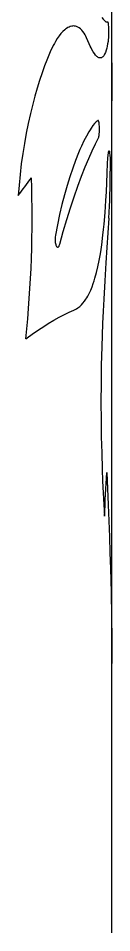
# Model space of a CAD drawing. Extents: x -234 to 1000, y -95 to 506.
# Drawn here: x 995.16 to 998.26, y 66.97 to 97.09 of the extents above; entities that cross this region are included whole.
import ezdxf

# ---------------------------------------------------------------- set-up
doc = ezdxf.new("R2010")
doc.units = 0
doc.header["$LTSCALE"] = 7
doc.header["$MEASUREMENT"] = 0
doc.layers.add('8', color=250, linetype='CONTINUOUS', lineweight=15)

msp = doc.modelspace()

# ---------------------------------------------------------------- linework, layer by layer
at = {"layer": '8', "lineweight": 30}
msp.add_line((998.2571, 66.9665), (998.2571, 145.7345), dxfattribs=at)
at = {"layer": '8', "lineweight": 30, "ltscale": 0.007443}
msp.add_line((998.2571, 95.6273), (998.2567, 95.3296), dxfattribs=at)
at = {"layer": '8', "lineweight": 30, "ltscale": 0.023961}
msp.add_line((998.2567, 95.3296), (998.2571, 94.3712), dxfattribs=at)
at = {"layer": '8', "lineweight": 30}
for points in [[(997.9276, 97.1188), (997.9674, 97.0628), (998.0015, 97.0236), (998.0338, 96.9952), (998.0491, 96.9851), (998.064, 96.9778), (998.083, 96.9723), (998.1011, 96.9719), (998.1181, 96.9763)], [(997.4683, 96.343), (997.4224, 96.4485), (997.3983, 96.4971), (997.3734, 96.5428), (997.3391, 96.599), (997.3034, 96.6497), (997.2663, 96.6945), (997.223, 96.7381), (997.1781, 96.7739), (997.1318, 96.8017), (997.1081, 96.8125), (997.0841, 96.8214), (997.0516, 96.8299), (997.0187, 96.8349), (996.9852, 96.8361), (996.9599, 96.8346), (996.9343, 96.8311), (996.8827, 96.8179), (996.842, 96.802), (996.8011, 96.7812), (996.76, 96.7557), (996.7291, 96.7334), (996.6982, 96.7086), (996.6363, 96.6513), (996.5748, 96.5842), (996.5139, 96.5078), (996.4537, 96.4225), (996.3947, 96.3288), (996.3564, 96.2625), (996.3187, 96.193), (996.281, 96.1189), (996.2441, 96.0416), (996.1734, 95.88)], [(998.1181, 96.9763), (998.12, 96.9765), (998.1213, 96.9759), (998.1238, 96.973), (998.1276, 96.9645), (998.1343, 96.9343), (998.141, 96.8774), (998.1457, 96.8071), (998.1486, 96.7261), (998.1497, 96.6352), (998.1488, 96.5436), (998.1458, 96.4572), (998.1408, 96.3813), (998.1343, 96.3262)], [(998.1343, 96.3262), (998.1202, 96.2447), (998.1048, 96.1691), (998.0886, 96.1011), (998.0713, 96.039), (998.0459, 95.9653), (998.0183, 95.9035), (998.0037, 95.8772), (997.9885, 95.854), (997.9647, 95.8253), (997.9396, 95.8038), (997.9134, 95.7898), (997.8861, 95.7832), (997.8603, 95.7838), (997.8336, 95.7905), (997.8063, 95.8034), (997.7856, 95.8169), (997.7645, 95.8337), (997.7426, 95.8544), (997.7203, 95.8784), (997.6807, 95.9287), (997.6404, 95.9889), (997.5997, 96.0587), (997.5704, 96.1144), (997.541, 96.1747), (997.5089, 96.2455), (997.4683, 96.343)], [(996.1734, 95.88), (996.1036, 95.7061), (996.0352, 95.5268), (995.9499, 95.2892), (995.8673, 95.0429), (995.7879, 94.7889), (995.7122, 94.5288), (995.6407, 94.2637), (995.5628, 93.9497), (995.4905, 93.6289), (995.4241, 93.302), (995.3637, 92.9695), (995.3097, 92.6322), (995.2621, 92.2907), (995.2212, 91.9456), (995.187, 91.5974), (995.1597, 91.2469)], [(997.7958, 93.7261), (997.7702, 93.7049), (997.7441, 93.6806), (997.6902, 93.6234), (997.6344, 93.5547), (997.5769, 93.4749), (997.5378, 93.4157), (997.4981, 93.3518), (997.4173, 93.2104), (997.3351, 93.0517), (997.2521, 92.8767), (997.2035, 92.7674), (997.155, 92.653), (997.0583, 92.41), (996.9629, 92.149), (996.8696, 91.8717), (996.7791, 91.5795), (996.692, 91.2737), (996.6089, 90.9557), (996.5304, 90.6267), (996.4569, 90.288), (996.3889, 89.9404)], [(997.8172, 93.1474), (997.8257, 93.169), (997.8331, 93.1988), (997.8388, 93.2313), (997.8433, 93.2678), (997.8493, 93.3486), (997.8512, 93.4345), (997.849, 93.5191), (997.8428, 93.5992), (997.8372, 93.6418), (997.8299, 93.6782), (997.8213, 93.7062), (997.8151, 93.7185), (997.8087, 93.7261), (997.8054, 93.728), (997.799, 93.728), (997.7958, 93.7261)], [(996.5321, 89.6461), (996.6479, 90.0613), (996.7671, 90.4617), (996.8887, 90.846), (997.0118, 91.2127), (997.1354, 91.5603), (997.2582, 91.8871), (997.379, 92.1914), (997.4967, 92.4714), (997.6099, 92.7255), (997.7175, 92.952), (997.8172, 93.1474)], [(998.1186, 92.3141), (998.1257, 92.4662), (998.1367, 92.5966), (998.1434, 92.6483), (998.1508, 92.688), (998.1585, 92.7134), (998.1623, 92.7202), (998.1648, 92.7224), (998.1661, 92.7228), (998.1679, 92.7225), (998.1698, 92.7213), (998.1734, 92.7158), (998.1764, 92.7079), (998.1819, 92.6839), (998.1866, 92.6525), (998.1944, 92.5684), (998.199, 92.4873), (998.2024, 92.3956), (998.2054, 92.2523), (998.2061, 92.058)], [(997.005, 87.4784), (997.0499, 87.499), (997.0939, 87.5234), (997.1369, 87.5514), (997.1684, 87.5749), (997.1994, 87.6004), (997.2523, 87.6498), (997.3032, 87.7053), (997.3523, 87.7668), (997.3995, 87.8341), (997.4299, 87.8821), (997.4595, 87.9327), (997.5163, 88.041), (997.5611, 88.1385), (997.6036, 88.2422), (997.6439, 88.3521), (997.6727, 88.4383), (997.7004, 88.5277), (997.7512, 88.712), (997.7978, 88.9074), (997.8402, 89.1133), (997.8789, 89.329), (997.9027, 89.4778), (997.9249, 89.6304), (997.965, 89.9464), (997.9849, 90.1276), (998.0032, 90.3125), (998.0356, 90.6924), (998.0627, 91.0841), (998.0795, 91.3749), (998.094, 91.6703), (998.1073, 91.9901), (998.1186, 92.3141)], [(998.1599, 90.5086), (998.0928, 89.5443), (998.0589, 89.0358), (998.0222, 88.4433), (997.9886, 87.8357), (997.9691, 87.4383), (997.9516, 87.0363), (997.9371, 86.6526), (997.9247, 86.266), (997.9101, 85.6646), (997.9012, 85.0594), (997.8984, 84.4522), (997.9016, 83.845), (997.9095, 83.3069), (997.922, 82.7718), (997.9388, 82.241), (997.954, 81.8465), (997.9713, 81.456), (997.9905, 81.0698), (998.0112, 80.6887)], [(996.3889, 89.9404), (996.3804, 89.8762), (996.378, 89.8092), (996.3815, 89.741), (996.3861, 89.7038), (996.3928, 89.6685), (996.3997, 89.6416), (996.408, 89.617), (996.4186, 89.5933), (996.4305, 89.574), (996.4384, 89.5648), (996.4467, 89.5578), (996.458, 89.5524), (996.4694, 89.5514), (996.4806, 89.5551), (996.4909, 89.5627), (996.5008, 89.5739), (996.51, 89.5883), (996.5183, 89.6055), (996.5321, 89.6461)], [(995.4099, 86.5319), (995.6672, 86.7139), (995.916, 86.881), (996.0369, 86.9588), (996.1553, 87.0327), (996.3396, 87.1428), (996.5171, 87.2426), (996.6873, 87.3319), (996.85, 87.4106), (997.005, 87.4784)], [(998.0908, 82.1237), (998.1387, 81.0647), (998.1795, 80.0099), (998.197, 79.484), (998.2124, 78.9593), (998.2315, 78.1743), (998.2455, 77.392), (998.2542, 76.6124), (998.2571, 75.8356)]]:
    msp.add_lwpolyline(points, dxfattribs=at)
for centre, radius, start, end in [((971.9848, 92.0365), 26.2204, 356.65924, 0.04695), ((978.4635, 104.1354), 21.0921, 322.33373, 324.33414), ((957.4537, 90.5337), 38.1674, 353.98139, 1.95763), ((864.4886, 88.8141), 133.7696, 356.517577, 357.133164)]:
    msp.add_arc(centre, radius, start, end, dxfattribs=at)

doc.saveas('drawing.dxf')
